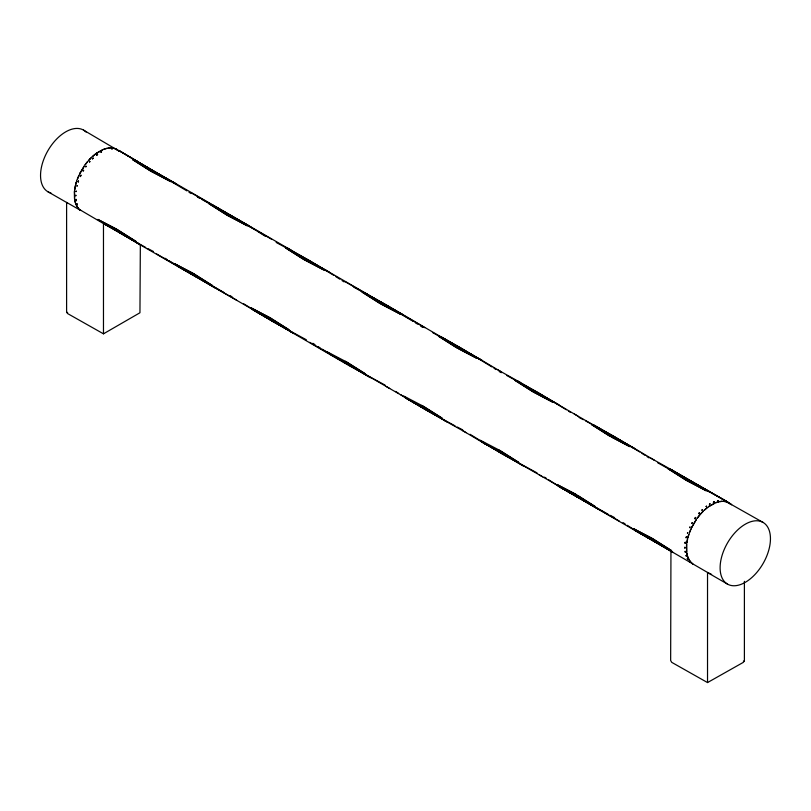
<?xml version="1.0" encoding="UTF-8"?>
<svg xmlns="http://www.w3.org/2000/svg" width="811" height="811" viewBox="0 0 811 811"><rect width="100%" height="100%" fill="white"/><g stroke="black" fill="none" stroke-linecap="round" stroke-linejoin="round"><path stroke-width="1.22" d="M80.573 210.384L66.603 202.405L66.603 311.759L67.668 313.604L103.473 333.828L103.473 223.583L79.356 209.441L80.573 210.465M670.95 551.044L670.656 660.509L671.731 662.354L707.527 682.568L707.527 572.444L637.588 531.834L671.102 551.247M707.527 682.568L743.332 662.354L744.397 660.509L744.397 581.325M66.999 312.762L67.668 312.377M103.473 333.828L139.948 312.762L140.344 245.003M106.87 225.184L103.473 223.583L145.727 247.477M47.92 191.751L67.232 202.821M117.24 149.569L114.564 148.474L119.531 151.343L83.513 130.095M138.032 161.764L118.639 150.39L186.895 190.889M729.353 502.962L731.644 504.736L726.666 501.867L763.08 522.436A35.593 20.549 -60 0 1 751.797 577.574A35.593 20.549 -60 0 1 720.969 559.772A35.593 20.549 -60 0 1 763.08 522.436M711.612 574.421L707.527 572.444M689.117 480.305L710.061 492.196L671.802 470.116L727.933 502.171L657.64 462.736M197.468 197.124L199.648 198.259M201.827 199.394L231.419 216.03M276.166 242.428L308.525 260.007L333.706 275.284M353.768 287.175L385.043 304.176L461.986 349.146L432.466 332.48M499.17 371.55L501.35 372.685M506.794 375.523L538.068 392.524L566.362 409.788M578.953 417.432L583.312 419.692M585.491 420.828L614.586 436.703L639.767 451.98M147.906 248.612L153.36 251.451M169.164 260.878L224.424 292.781M229.868 295.62L232.047 296.755M243.604 303.74L272.932 321.653L306.386 339.799M290.399 331.547L349.45 365.832L385.073 385.103M400.776 394.724L425.957 410.001L455.052 425.876M457.232 427.012L462.675 429.85M537.014 472.884L502.475 454.18L470.035 434.28M548.621 479.777L560.016 487.036L608.078 514.225M610.257 515.36L614.616 517.631M458.316 348.669L476.746 358.28L455.518 346.986L438.487 336.19L457.232 348.101M611.352 437.017L629.772 446.628L608.544 435.345L591.513 424.538L610.267 436.45M327.38 351.933L347.067 362.213L365.629 374.023L345.243 361.28M403.888 396.113L423.585 406.392L442.147 418.202L421.761 405.459M480.406 440.282L500.093 450.571L518.665 462.371L498.268 449.629M576.611 494.74L556.914 484.461L574.786 493.808L595.173 506.551L577.645 495.399M153.522 171.08L176.291 183.854M191.781 193.17L255.12 229.787M212.725 205.061L249.312 226.016M233.497 217.257L271.756 239.336M291.058 250.112L172.794 181.836M287.57 248.105L329.317 272.202M344.807 281.518L402.915 314.881M367.576 294.292L325.829 270.185M424.782 327.685L365.751 293.41L402.337 314.364M442.269 337.589L461.55 348.355L491.922 366.937M440.596 336.453L482.342 360.55M497.832 369.867L520.601 382.64M517.114 380.623L577.807 416.043M558.85 404.73L536.091 391.956M574.35 414.046L633.553 448.027L617.161 438.741M635.368 448.899L593.622 424.802M650.868 458.215L673.627 470.988M137.373 243.199L271.695 320.436M236.65 300.141L194.934 276.054M252.15 309.457L292.224 332.419M389.675 388.489L322.19 349.227M405.176 397.806L445.249 420.767M443.424 419.895L466.193 432.668M481.683 441.985L503.378 454.16M542.701 476.838L483.508 442.857L503.398 454.16M558.201 486.154L619.219 521.017M598.275 509.126L539.244 474.84M634.709 530.333L656.403 542.508L637.578 531.803M158.074 173.696L174.466 182.972L136.207 160.892L152.833 170.645M311.1 262.044L327.492 271.33L306.548 259.429M463.04 349.774L480.517 359.678L459.584 347.777M727.933 502.171L670.139 468.971M104.984 224.302L139.198 244.07L121.883 233.882M230.04 215.26L250.984 227.151M383.066 303.608L413.336 321.44M177.447 266.16L197.347 277.463L156.675 253.975M271.766 320.446L253.965 310.329L293.886 333.554M330.482 354.508L346.185 363.429M348.274 364.615L350.372 365.812L309.701 342.323M420.605 406.412L406.99 398.688L446.922 421.902M422.693 407.609L424.792 408.795L386.218 386.492M580.96 498.927L560.016 487.036L638.206 532.34M708.429 573.083L727.487 584.092M743.332 661.117L744.001 661.512M154.901 171.861L156.979 173.078L118.639 150.39M500.985 452.761L523.43 466.082M347.96 364.403L368.731 376.598M274.909 322.231L291.139 331.78M198.391 278.051L215.706 288.25M631.881 446.891L654.325 460.212M478.855 358.543L501.299 371.864M654.021 541.109L672.968 552.413M462.736 430.671L485.171 443.992M352.471 367.028L370.404 377.733M118.426 231.885L140.861 245.206M641.836 453.298L644.948 455.285M647.016 456.603L649.094 457.921M568.43 411.106L570.508 412.424M493.99 368.255L496.058 369.573M415.404 322.758L417.472 324.076M420.585 326.052L422.653 327.38M335.784 276.602L339.931 279.248M341.999 280.565L344.067 281.883M257.199 231.105L265.481 236.386M188.973 192.217L191.041 193.535M623.061 522.629L625.139 523.947M627.207 525.275L636.534 531.205M544.475 477.132L546.553 478.46M395.596 391.429L398.708 393.406M312.864 343.296L314.942 344.614M318.044 346.591L320.122 347.909M165.018 258.243L167.086 259.561M670.656 550.922L671.285 551.348M50.921 192.977A35.593 20.549 -60 0 1 47.92 150.643A35.593 20.549 -60 0 1 86.078 132.081M75.808 195.786L75.839 195.066L75.788 195.796M74.399 192.004L74.551 198.827L74.551 190.707L74.399 192.004M686.511 545.408L686.664 552.22L686.664 544.1L686.511 545.408M76.092 191.072L76.062 191.578L76.092 191.072M684.889 547.273L684.92 548.124L684.889 547.273M685.183 542.721L685.133 543.542L685.305 542.052L685.183 542.721M74.764 188.973L74.663 189.784L75.464 185.455L74.764 188.973M686.866 542.377L686.775 543.177L687.576 538.859L686.866 542.377M686.106 537.754L686.4 536.781L686.106 537.754M77.015 186.104L77.167 185.597L77.015 186.104M76.193 182.698L75.656 184.726L76.873 180.65L76.193 182.698M688.306 536.091L687.769 538.119L688.975 534.054L688.306 536.091M78.525 181.015L78.241 181.999L78.525 181.015M687.616 532.675L687.464 533.182L687.616 532.675M77.248 179.505L78.91 175.49L77.248 179.505M689.36 532.908L691.023 528.884L689.36 532.908M80.593 175.936L80.319 176.626L81.039 175.085L80.593 175.936M689.685 527.596L689.958 527.059L689.685 527.596M79.985 173.189L79.356 174.537L84.334 165.931L79.985 173.189M692.097 526.582L691.469 527.931L696.436 519.324L692.097 526.582M83.158 170.989L83.624 170.269L83.158 170.989M692.249 522.639L691.854 523.399L692.249 522.639M86.159 166.296L85.834 166.802L86.159 166.296M695.25 517.945L694.733 518.756L695.706 517.367L695.25 517.945M85.459 164.298L84.932 165.059L87.862 161.288L85.459 164.298M697.572 517.702L697.044 518.462L699.974 514.691L697.572 517.702M698.616 513.616L699.315 512.887L698.616 513.616M89.524 161.967L89.899 161.582L89.524 161.967M89.818 159.108L88.389 160.71L91.298 157.628L89.818 159.108M701.92 512.501L700.491 514.113L703.411 511.021L701.92 512.501M93.174 158.115L92.474 158.855L93.174 158.115M702.265 509.764L701.9 510.149L702.265 509.764M92.14 156.797L95.191 154.232L92.14 156.797M704.252 510.2L707.293 507.635L704.252 510.2M97.016 154.83L96.499 155.276L97.695 154.374L97.016 154.83M706.107 506.49L706.533 506.206L706.107 506.49M96.975 152.894L95.931 153.674L102.956 149.619L96.975 152.894M709.088 506.297L708.044 507.078L715.069 503.023L709.088 506.297M100.959 152.204L101.557 151.91L100.959 152.204M710.041 503.854L709.443 504.26L710.041 503.854M104.893 150.288L104.893 150.288M713.984 501.938L713.305 502.273L714.501 501.786L713.984 501.938M104.355 149.052L103.707 149.315L107.052 148.312L104.355 149.052M716.468 502.455L715.809 502.719L719.154 501.715L716.468 502.455M717.826 500.792L718.526 500.722L717.826 500.792M108.735 149.133L108.735 149.133M109.079 147.977L107.589 148.231L110.509 147.937L109.079 147.977M721.182 501.38L719.692 501.624L722.621 501.33L721.182 501.38M112.384 148.768L111.685 148.839L112.384 148.768M721.476 500.428L721.476 500.428M111.31 147.916L113.956 148.301L111.31 147.916M723.422 501.31L726.068 501.705L723.422 501.31M115.75 149.214L116.267 149.427L115.75 149.214M724.841 500.863L724.841 500.863M170.685 181.573L151.181 171.405L132.426 159.493L149.457 170.29L170.685 181.573M247.203 225.752L227.698 215.574L208.944 203.662L225.975 214.469L247.203 225.752M323.711 269.921L304.206 259.753L285.462 247.842L302.483 258.638L323.711 269.921M400.228 314.1L380.724 303.922L361.97 292.011L379.001 302.817L400.228 314.1M553.254 402.449L533.75 392.281L514.995 380.359L532.026 391.166L553.254 402.449M706.28 490.797L686.775 480.629L668.031 468.707L685.052 479.514L706.28 490.797M117.524 229.695L97.837 219.416L115.709 228.753L136.096 241.496L117.524 229.695M194.042 273.865L174.345 263.585L192.217 272.932L212.604 285.675L194.042 273.865M270.56 318.044L250.863 307.764L268.735 317.111L289.121 329.844L270.56 318.044M651.304 537.977L633.432 528.63L653.129 538.92L671.69 550.72L651.304 537.977M692.675 563.868L691.469 562.844L692.675 563.868M690.131 562.104L689.401 561.394L690.131 562.104M691.023 562.408L689.218 560.056L691.023 562.408M78.91 209.005L77.116 206.653L78.91 209.005M687.779 559.266L687.333 558.414L687.779 559.266M688.975 559.6L687.769 556.924L688.975 559.6M76.873 206.197L75.656 203.531L76.873 206.197M686.258 556.052L686.065 555.545L686.258 556.052M77.309 204.707L76.954 203.764L77.309 204.707M687.576 556.417L686.775 553.011L687.576 556.417M75.464 203.014L74.663 199.618L75.464 203.014M685.265 552.139L685.153 551.348L685.265 552.139M76.224 200.692L76.041 199.405L76.224 200.692"/></g></svg>
